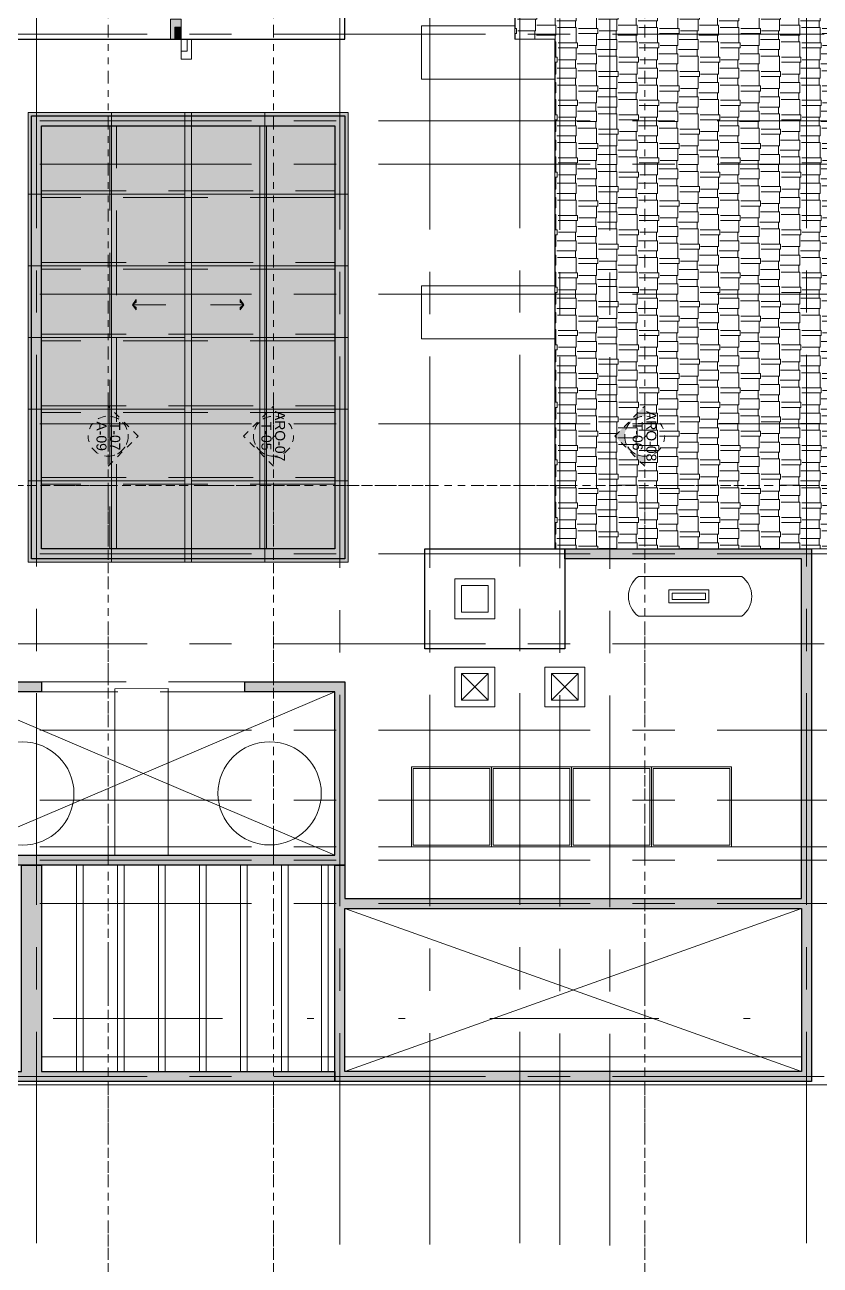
# Model space of a CAD drawing. Header units: metres. Extents: x -8.2 to 55.7, y -13.8 to 30.8.
# Drawn here: x 32.57 to 44.5, y -2.71 to 15.92 of the extents above; entities that cross this region are included whole.
import ezdxf
from ezdxf.enums import TextEntityAlignment as Align

# ---------------------------------------------------------------- set-up
doc = ezdxf.new("R2010")
doc.units = ezdxf.units.M
doc.header["$LTSCALE"] = 0.001
for name, pattern in [('CENTER', [50.8, 31.75, -6.35, 6.35, -6.35]), ('DIVIDEX2', [63.5, 25.4, -12.7, 0, -12.7, 0, -12.7]), ('HIDDENX2', [19.05, 12.7, -6.35])]:
    doc.linetypes.add(name, pattern=pattern)
doc.layers.get('0').update_dxf_attribs({"lineweight": 13, "true_color": 0x000000})
for name, color, linetype, lineweight, true_color in [('0 @ 0.075', 7, 'Continuous', 13, 0x000000), ('0 @ 0.125', 7, 'Continuous', 13, 0x000000), ('Jach-Anotaciones-Hatch-Lum100%', 7, 'Continuous', 13, 0x000000), ('Jach-Anotaciones-Hatch-Lum20%', 7, 'Continuous', 13, 0xcccccc), ('Jach-Anotaciones-Hatch-Lum30%', 7, 'Continuous', 13, 0xb3b3b3), ('Jach-Anotaciones-Hatch-Lum40%', 7, 'Continuous', 13, 0x999999), ('Jach-Anotaciones-Hatch-Lum50%', 9, 'Continuous', 13, 0x808080), ('Jach-Anotaciones-Hatch-Lum60%', 7, 'Continuous', 13, 0x666666), ('Jach-Anotaciones-Hatch-Lum70%', 7, 'Continuous', 13, 0x4d4d4d), ('Jach-Anotaciones-Hatch-Lum80%', 250, 'Continuous', 13, 0x333333), ('JACH-Anotaciones-Lineas-CORTE', 7, 'DIVIDEX2', 18, 0x000000), ('JACH-Anotaciones-Lineas-CORTE @ 0.05', 7, 'DIVIDEX2', 18, 0x000000), ('JACH-Anotaciones-Lineas-CORTE @ 0.075', 7, 'DIVIDEX2', 18, 0x000000), ('JACH-Anotaciones-Lineas-EJES', 7, 'CENTER', 18, 0x666666), ('Jach-Anotaciones-LineasDetalle0.18mm', 7, 'Continuous', 18, 0x000000), ('Jach-Anotaciones-LineasDetalle0.20mm', 7, 'Continuous', 20, 0x000000), ('JACH-Anotaciones-Textos-Lum100%', 7, 'Continuous', 13, 0x000000), ('JACH-Arq-Lineas-Piso', 7, 'Continuous', 13, 0x404040), ('JACH-Arq-Lineas-Proyeccion', 250, 'HIDDENX2', 9, 0x333333), ('JACH-Arq-Mobiliario01-', 7, 'Continuous', 9, 0x666666), ('JACH-Arq-Muros01-Carga', 7, 'Continuous', 25, 0x000000), ('JACH-Arq-Muros03Bajos', 7, 'Continuous', 13, 0x404040), ('JACH-Arq-Ventanas-BajasyPisoTecho', 7, 'Continuous', 13, 0x404040)]:
    doc.layers.add(name, color=color, linetype=linetype, lineweight=lineweight, true_color=true_color)
doc.styles.add('01c-Arial-JACH(3mm)', font='arial.ttf', dxfattribs={"height": 3})

# ---------------------------------------------------------------- blocks, each defined once
blk = doc.blocks.new('A$C8e7714e5')
at = {"lineweight": 0, "ltscale": 100}
blk.add_lwpolyline([(0.15, 0.075, -0.5), (0.15, 0.675), (1.7, 0.675, -0.5), (1.7, 0.075)], format="xyb", close=True, dxfattribs=at)
for points in [[(0.607, 0.275), (1.207, 0.275), (1.207, 0.475), (0.607, 0.475)], [(0.657, 0.325), (1.157, 0.325), (1.157, 0.425), (0.657, 0.425)]]:
    blk.add_lwpolyline(points, close=True, dxfattribs=at)
blk = doc.blocks.new('*U20')
at = {"lineweight": 0, "ltscale": 100}
h = blk.add_hatch(color=256, dxfattribs=at)
h.dxf.hatch_style = 1
h.paths.add_polyline_path([(0, 0), (0, -1.25), (2.4, -1.25), (2.4, 0)])
for points in [[(-2.4, 1.25), (-2.4, 0), (0, 0), (0, 1.25)], [(0, 0), (0, -1.25), (2.4, -1.25), (2.4, 0)]]:
    blk.add_lwpolyline(points, close=True, dxfattribs=at)
blk = doc.blocks.new('*U128')
at = {"layer": '0 @ 0.075', "xscale": -0.07500000000000002, "yscale": 0.07500000000000002, "zscale": 0.07500000000000002, "rotation": 269.9999999999965}
blk.add_blockref('*U20', (34.914, 15.7), dxfattribs=at)
at = {"layer": '0 @ 0.125', "xscale": -0.1250000000000001, "yscale": 0.1250000000000001, "zscale": 0.1250000000000001, "rotation": 269.9999999999965}
blk.add_blockref('*U20', (34.914, 15.7), dxfattribs=at)
blk = doc.blocks.new('A$C51db089b')
at = {"layer": 'Jach-Anotaciones-Hatch-Lum50%', "lineweight": 0, "ltscale": 100}
h = blk.add_hatch(color=256, dxfattribs=at)
h.dxf.hatch_style = 1
h.paths.add_polyline_path([(0, 0.078), (0.055, 0.117), (0.055, 0.155)])
h = blk.add_hatch(color=256, dxfattribs=at)
h.dxf.hatch_style = 1
h.paths.add_polyline_path([(0, 0.078), (0.055, 0.038), (0.055, 0)])
at = {"lineweight": 0, "ltscale": 100}
for points in [[(0, 0.078), (0.055, 0.117), (0.055, 0.155)], [(0, 0.078), (0.055, 0.038), (0.055, 0)]]:
    blk.add_lwpolyline(points, close=True, dxfattribs=at)
blk.add_lwpolyline([(0.5, 0.078), (0, 0.078)], dxfattribs=at)
blk = doc.blocks.new('A$C21fbf77b')
at = {"ltscale": 100, "xscale": -1}
blk.add_blockref('A$C51db089b', (0.5, 0), dxfattribs=at)
blk = doc.blocks.new('*U87')
at = {"linetype": 'DIVIDEX2', "lineweight": 0, "ltscale": 100}
blk.add_lwpolyline([(-772.5, 0), (50.69, 0)], dxfattribs=at)
at = {"lineweight": 0, "ltscale": 100, "style": '01c-Arial-JACH(3mm)'}
for tag, p in [('JACH-SECCIONMURO', (-778, 2.11)), ('NO.DEPLANO', (-778, -1.99))]:
    blk.add_attdef(tag, text='', height=3, dxfattribs=at).set_placement(p, align=Align.MIDDLE_CENTER)
blk = doc.blocks.new('*U136')
at = {"layer": 'JACH-Anotaciones-Lineas-CORTE @ 0.05', "xscale": 0.05, "yscale": 0.05, "zscale": 0.05}
blk.add_blockref('*U87', (50.94, 9), dxfattribs=at)
at = {"layer": 'JACH-Anotaciones-Lineas-CORTE @ 0.075', "xscale": 0.075, "yscale": 0.075, "zscale": 0.075}
blk.add_blockref('*U87', (50.94, 9), dxfattribs=at)
blk = doc.blocks.new('*U93')
at = {"lineweight": 0, "ltscale": 100}
h = blk.add_hatch(color=256, dxfattribs=at)
h.dxf.hatch_style = 1
h.paths.add_polyline_path([(-815.98, 9), (-824.98, 0), (-821.98, 0, -1), (-809.98, 0), (-806.98, 0)])
at = {"lineweight": 0}
blk.add_lwpolyline([(-815.98, 9), (-824.98, 0), (-821.98, 0, -1), (-809.98, 0), (-806.98, 0), (-815.98, 9)], format="xyb", close=True, dxfattribs=at)
at = {"lineweight": 0, "ltscale": 100}
blk.add_lwpolyline([(-821.98, 0), (-809.98, 0)], dxfattribs=at)
at = {"linetype": 'DIVIDEX2', "lineweight": 0, "ltscale": 100}
blk.add_lwpolyline([(-810.48, 0), (-344.58, 0)], dxfattribs=at)
at = {"lineweight": 0, "ltscale": 100}
blk.add_circle((-815.98, 0), 6, dxfattribs=at)
at = {"lineweight": 0, "ltscale": 100, "style": '01c-Arial-JACH(3mm)'}
for tag, p in [('JACH-SECCIONMURO', (-815.98, 2.11)), ('NO.DEPLANO', (-815.98, -1.99))]:
    blk.add_attdef(tag, text='', height=3, dxfattribs=at).set_placement(p, align=Align.MIDDLE_CENTER)
blk = doc.blocks.new('*U139')
at = {"layer": 'JACH-Anotaciones-Lineas-CORTE @ 0.05'}
ref = blk.add_blockref('*U93', (36.302, -31.058), dxfattribs=dict(at, xscale=-0.05, yscale=0.05, zscale=0.05, rotation=90))
ref.add_attrib('NO.DEPLANO', 'ARQ-07', dxfattribs={"layer": '0', "lineweight": 0, "ltscale": 100, "height": 0.15, "rotation": 270, "style": '01c-Arial-JACH(3mm)'}).set_placement((36.401, 9.741), align=Align.MIDDLE_CENTER)
ref.add_attrib('JACH-SECCIONMURO', 'T-05', dxfattribs={"layer": '0', "lineweight": 0, "ltscale": 100, "height": 0.15, "rotation": 270, "style": '01c-Arial-JACH(3mm)'}).set_placement((36.196, 9.741), align=Align.MIDDLE_CENTER)
at = {"layer": 'JACH-Anotaciones-Lineas-CORTE @ 0.075', "xscale": -0.075, "yscale": 0.075, "zscale": 0.075, "rotation": 90}
blk.add_blockref('*U93', (36.302, -31.058), dxfattribs=at)
blk = doc.blocks.new('*U96')
at = {"lineweight": 0, "ltscale": 100}
h = blk.add_hatch(color=256, dxfattribs=at)
h.dxf.hatch_style = 1
h.paths.add_polyline_path([(-815.98, 9), (-824.98, 0), (-821.98, 0, -1), (-809.98, 0), (-806.98, 0)])
at = {"lineweight": 0}
blk.add_lwpolyline([(-815.98, 9), (-824.98, 0), (-821.98, 0, -1), (-809.98, 0), (-806.98, 0), (-815.98, 9)], format="xyb", close=True, dxfattribs=at)
at = {"lineweight": 0, "ltscale": 100}
blk.add_lwpolyline([(-821.98, 0), (-809.98, 0)], dxfattribs=at)
at = {"linetype": 'DIVIDEX2', "lineweight": 0, "ltscale": 100}
blk.add_lwpolyline([(-810.48, 0), (-344.58, 0)], dxfattribs=at)
at = {"lineweight": 0, "ltscale": 100}
blk.add_circle((-815.98, 0), 6, dxfattribs=at)
at = {"lineweight": 0, "ltscale": 100, "style": '01c-Arial-JACH(3mm)'}
for tag, p in [('JACH-SECCIONMURO', (-815.98, 2.11)), ('NO.DEPLANO', (-815.98, -1.99))]:
    blk.add_attdef(tag, text='', height=3, dxfattribs=at).set_placement(p, align=Align.MIDDLE_CENTER)
blk = doc.blocks.new('*U142')
at = {"layer": 'JACH-Anotaciones-Lineas-CORTE @ 0.05'}
ref = blk.add_blockref('*U96', (41.871, -31.058), dxfattribs=dict(at, xscale=-0.05, yscale=0.05, zscale=0.05, rotation=90))
ref.add_attrib('NO.DEPLANO', 'ARQ-08', dxfattribs={"layer": '0', "lineweight": 0, "ltscale": 100, "height": 0.15, "rotation": 270, "style": '01c-Arial-JACH(3mm)'}).set_placement((41.971, 9.741), align=Align.MIDDLE_CENTER)
ref.add_attrib('JACH-SECCIONMURO', 'T-06', dxfattribs={"layer": '0', "lineweight": 0, "ltscale": 100, "height": 0.15, "rotation": 270, "style": '01c-Arial-JACH(3mm)'}).set_placement((41.765, 9.741), align=Align.MIDDLE_CENTER)
at = {"layer": 'JACH-Anotaciones-Lineas-CORTE @ 0.075', "xscale": -0.075, "yscale": 0.075, "zscale": 0.075, "rotation": 90}
blk.add_blockref('*U96', (41.871, -31.058), dxfattribs=at)
blk = doc.blocks.new('*U92')
at = {"lineweight": 0, "ltscale": 100}
h = blk.add_hatch(color=256, dxfattribs=at)
h.dxf.hatch_style = 1
h.paths.add_polyline_path([(-815.98, 9), (-824.98, 0), (-821.98, 0, -1), (-809.98, 0), (-806.98, 0)])
at = {"lineweight": 0}
blk.add_lwpolyline([(-815.98, 9), (-824.98, 0), (-821.98, 0, -1), (-809.98, 0), (-806.98, 0), (-815.98, 9)], format="xyb", close=True, dxfattribs=at)
at = {"lineweight": 0, "ltscale": 100}
blk.add_lwpolyline([(-821.98, 0), (-809.98, 0)], dxfattribs=at)
at = {"linetype": 'DIVIDEX2', "lineweight": 0, "ltscale": 100}
blk.add_lwpolyline([(-810.48, 0), (-344.58, 0)], dxfattribs=at)
at = {"lineweight": 0, "ltscale": 100}
blk.add_circle((-815.98, 0), 6, dxfattribs=at)
at = {"lineweight": 0, "ltscale": 100, "style": '01c-Arial-JACH(3mm)'}
for tag, p in [('JACH-SECCIONMURO', (-815.98, 2.11)), ('NO.DEPLANO', (-815.98, -1.99))]:
    blk.add_attdef(tag, text='', height=3, dxfattribs=at).set_placement(p, align=Align.MIDDLE_CENTER)
blk = doc.blocks.new('*U145')
at = {"layer": 'JACH-Anotaciones-Lineas-CORTE @ 0.05', "xscale": 0.05, "yscale": 0.05, "zscale": 0.05, "rotation": 270}
blk.add_blockref('*U92', (33.821, -31.058), dxfattribs=at).add_auto_attribs({'NO.DEPLANO': 'A-09', 'JACH-SECCIONMURO': 'T-07'})
at = {"layer": 'JACH-Anotaciones-Lineas-CORTE @ 0.075', "xscale": 0.075, "yscale": 0.075, "zscale": 0.075, "rotation": 270}
blk.add_blockref('*U92', (33.821, -31.058), dxfattribs=at)

msp = doc.modelspace()

# ---------------------------------------------------------------- hatches: boundary and pattern name
at = {"layer": 'Jach-Anotaciones-Hatch-Lum20%', "ltscale": 100}
h = msp.add_hatch(color=256, dxfattribs=at)
h.dxf.hatch_style = 1
h.paths.add_polyline_path([(33.87, 14.6), (32.621, 14.6), (32.621, 13.372), (33.87, 13.372)])
h = msp.add_hatch(color=256, dxfattribs=at)
h.dxf.hatch_style = 1
h.paths.add_polyline_path([(36.173, 14.6), (37.422, 14.6), (37.422, 13.372), (36.173, 13.372)])
h = msp.add_hatch(color=256, dxfattribs=at)
h.dxf.hatch_style = 1
h.paths.add_polyline_path([(33.87, 13.372), (32.621, 13.372), (32.621, 12.297), (33.87, 12.297)])
h = msp.add_hatch(color=256, dxfattribs=at)
h.dxf.hatch_style = 1
h.paths.add_polyline_path([(36.173, 13.372), (37.422, 13.372), (37.422, 12.297), (36.173, 12.297)])
h = msp.add_hatch(color=256, dxfattribs=at)
h.dxf.hatch_style = 1
h.paths.add_polyline_path([(33.87, 12.297), (32.621, 12.297), (32.621, 11.222), (33.87, 11.222)])
h = msp.add_hatch(color=256, dxfattribs=at)
h.dxf.hatch_style = 1
h.paths.add_polyline_path([(36.173, 12.297), (37.422, 12.297), (37.422, 11.222), (36.173, 11.222)])
h = msp.add_hatch(color=256, dxfattribs=at)
h.dxf.hatch_style = 1
h.paths.add_polyline_path([(33.87, 11.222), (32.621, 11.222), (32.621, 10.147), (33.87, 10.147)])
h = msp.add_hatch(color=256, dxfattribs=at)
h.dxf.hatch_style = 1
h.paths.add_polyline_path([(36.173, 11.222), (37.422, 11.222), (37.422, 10.147), (36.173, 10.147)])
h = msp.add_hatch(color=256, dxfattribs=at)
h.dxf.hatch_style = 1
h.paths.add_polyline_path([(33.87, 10.147), (32.621, 10.147), (32.621, 9.071), (33.87, 9.071)])
h = msp.add_hatch(color=256, dxfattribs=at)
h.dxf.hatch_style = 1
h.paths.add_polyline_path([(36.173, 10.147), (37.422, 10.147), (37.422, 9.071), (36.173, 9.071)])
h = msp.add_hatch(color=256, dxfattribs=at)
h.dxf.hatch_style = 1
h.paths.add_polyline_path([(33.87, 9.071), (32.621, 9.071), (32.621, 7.85), (33.87, 7.85)])
h = msp.add_hatch(color=256, dxfattribs=at)
h.dxf.hatch_style = 1
h.paths.add_polyline_path([(36.173, 9.071), (37.422, 9.071), (37.422, 7.85), (36.173, 7.85)])
at = {"layer": 'Jach-Anotaciones-Hatch-Lum30%', "ltscale": 100}
h = msp.add_hatch(color=256, dxfattribs=at)
h.dxf.hatch_style = 1
h.paths.add_polyline_path([(34.971, 14.6), (33.87, 14.6), (33.87, 13.372), (34.971, 13.372)])
h = msp.add_hatch(color=256, dxfattribs=at)
h.dxf.hatch_style = 1
h.paths.add_polyline_path([(35.071, 14.6), (36.173, 14.6), (36.173, 13.372), (35.071, 13.372)])
h = msp.add_hatch(color=256, dxfattribs=at)
h.dxf.hatch_style = 1
h.paths.add_polyline_path([(34.971, 13.372), (33.87, 13.372), (33.871, 12.297), (34.971, 12.297)])
h = msp.add_hatch(color=256, dxfattribs=at)
h.dxf.hatch_style = 1
h.paths.add_polyline_path([(35.071, 13.372), (36.173, 13.372), (36.172, 12.297), (35.071, 12.297)])
h = msp.add_hatch(color=256, dxfattribs=at)
h.dxf.hatch_style = 1
h.paths.add_polyline_path([(34.971, 12.297), (33.87, 12.297), (33.871, 11.222), (34.971, 11.222)])
h = msp.add_hatch(color=256, dxfattribs=at)
h.dxf.hatch_style = 1
h.paths.add_polyline_path([(35.071, 12.297), (36.173, 12.297), (36.172, 11.222), (35.071, 11.222)])
h = msp.add_hatch(color=256, dxfattribs=at)
h.dxf.hatch_style = 1
h.paths.add_polyline_path([(34.971, 11.222), (33.87, 11.222), (33.871, 10.147), (34.971, 10.147)])
h = msp.add_hatch(color=256, dxfattribs=at)
h.dxf.hatch_style = 1
h.paths.add_polyline_path([(35.071, 11.222), (36.173, 11.222), (36.172, 10.147), (35.071, 10.147)])
h = msp.add_hatch(color=256, dxfattribs=at)
h.dxf.hatch_style = 1
h.paths.add_polyline_path([(34.971, 10.147), (33.87, 10.147), (33.871, 9.072), (34.971, 9.072)])
h = msp.add_hatch(color=256, dxfattribs=at)
h.dxf.hatch_style = 1
h.paths.add_polyline_path([(35.071, 10.147), (36.173, 10.147), (36.172, 9.072), (35.071, 9.072)])
h = msp.add_hatch(color=256, dxfattribs=at)
h.dxf.hatch_style = 1
h.paths.add_polyline_path([(34.971, 9.072), (33.87, 9.072), (33.871, 7.85), (34.971, 7.85)])
h = msp.add_hatch(color=256, dxfattribs=at)
h.dxf.hatch_style = 1
h.paths.add_polyline_path([(35.071, 9.072), (36.173, 9.072), (36.172, 7.85), (35.071, 7.85)])
at = {"layer": 'Jach-Anotaciones-Hatch-Lum40%', "ltscale": 100}
msp.add_hatch(color=256, dxfattribs=at).paths.add_polyline_path([(32.821, 0.2), (37.221, 0.2), (37.221, 0.05), (24.661, 0.05), (24.661, 3.3), (24.861, 3.3), (24.861, 0.2), (32.521, 0.2), (32.521, 3.3), (32.821, 3.3)])
at = {"layer": 'Jach-Anotaciones-Hatch-Lum60%', "ltscale": 100}
h = msp.add_hatch(color=256, dxfattribs=at)
h.paths.add_polyline_path([(32.671, 14.55), (37.371, 14.55), (37.371, 7.9), (32.671, 7.9)])
h.paths.add_polyline_path([(32.821, 14.4), (37.221, 14.4), (37.221, 8.05), (32.821, 8.05)], flags=16)
h = msp.add_hatch(color=256, dxfattribs=at)
h.paths.add_polyline_path([(44.221, 2.8), (44.221, 7.9), (40.671, 7.9), (40.671, 8.05), (44.371, 8.05), (44.371, 0.05), (37.221, 0.05), (37.221, 3.3), (37.371, 3.3), (37.371, 2.8)])
h.paths.add_polyline_path([(44.221, 2.65), (44.221, 0.2), (37.371, 0.2), (37.371, 2.65)], flags=16)
at = {"layer": 'Jach-Anotaciones-Hatch-Lum70%', "ltscale": 100}
h = msp.add_hatch(color=256, dxfattribs=at)
h.dxf.hatch_style = 1
h.paths.add_polyline_path([(34.971, 14.6), (35.071, 14.6), (35.071, 7.85), (34.971, 7.85)])
at = {"layer": 'Jach-Anotaciones-Hatch-Lum80%', "ltscale": 100}
h = msp.add_hatch(dxfattribs=at)
h.set_pattern_fill('AR-RSHKE', color=256, scale=0.001, angle=90)
h.paths.add_polyline_path([(44.221, 21.45), (39.921, 21.466), (39.921, 20.45), (39.921, 19.1), (39.921, 15.7), (40.521, 15.7), (40.521, 8.05), (45.171, 8.05), (45.171, 19.1), (45.171, 21.447)])
edge = h.paths.add_edge_path(flags=16)
edge.add_line((44.221, 21.3), (44.221, 19.25))
edge.add_line((44.221, 19.25), (40.071, 19.25))
edge.add_line((40.071, 19.25), (40.071, 20.45))
edge.add_line((40.071, 20.45), (40.071, 21.315))
edge.add_line((40.071, 21.315), (44.221, 21.3))
h = msp.add_hatch(color=256, dxfattribs=at)
h.dxf.hatch_style = 1
h.paths.add_polyline_path([(35.871, 6.05), (37.371, 6.05), (37.371, 3.3), (31.321, 3.3), (31.321, 6.05), (32.821, 6.05), (32.821, 5.9), (31.471, 5.9), (31.471, 3.45), (37.221, 3.45), (37.221, 5.9), (35.871, 5.9)])

# ---------------------------------------------------------------- linework, layer by layer
at = {"layer": 'Jach-Anotaciones-Hatch-Lum100%', "ltscale": 100}
msp.add_lwpolyline([(44.221, 21.45), (39.921, 21.466), (39.921, 20.45), (39.921, 19.1), (39.921, 15.7), (40.521, 15.7), (40.521, 8.05), (45.171, 8.05), (45.171, 19.1), (45.171, 21.447)], close=True, dxfattribs=at)
at = {"layer": 'JACH-Anotaciones-Lineas-CORTE', "ltscale": 100}
msp.add_lwpolyline([(-6.735, 2.2), (6.795, 2.2), (6.795, 1), (55.603, 1)], dxfattribs=at)
at = {"layer": 'JACH-Anotaciones-Lineas-EJES', "ltscale": 100}
for points in [[(32.746, -2.375), (32.746, 25.915)], [(37.296, -2.396), (37.296, 25.895)], [(38.646, -2.396), (38.646, 25.895)], [(39.996, -2.375), (39.996, 25.89)], [(40.596, -2.402), (40.596, 25.888)], [(41.346, -2.409), (41.346, 25.882)], [(44.296, -2.375), (44.296, 25.875)], [(-4.331, 15.775), (52.147, 15.775)], [(22.636, 14.475), (52.147, 14.475)], [(22.636, 13.825), (52.147, 13.825)], [(22.636, 11.875), (52.147, 11.875)], [(22.636, 9.925), (52.147, 9.925)], [(22.636, 7.975), (52.147, 7.975)], [(-4.331, 6.625), (52.147, 6.625)], [(22.636, 5.325), (52.147, 5.325)], [(22.636, 4.275), (52.147, 4.275)], [(22.636, 3.575), (52.147, 3.575)], [(22.636, 3.375), (52.147, 3.375)], [(22.636, 2.725), (52.147, 2.725)], [(-4.331, 0.125), (52.147, 0.125)]]:
    msp.add_lwpolyline(points, dxfattribs=at)
at = {"layer": 'Jach-Anotaciones-LineasDetalle0.18mm', "ltscale": 100}
for points in [[(33.87, 14.6), (32.621, 14.6), (32.621, 13.372), (33.87, 13.372)], [(34.971, 14.6), (33.87, 14.6), (33.87, 13.372), (34.971, 13.372)], [(34.971, 14.6), (35.071, 14.6), (35.071, 7.85), (34.971, 7.85)], [(35.071, 14.6), (36.173, 14.6), (36.173, 13.372), (35.071, 13.372)], [(36.173, 14.6), (37.422, 14.6), (37.422, 13.372), (36.173, 13.372)], [(33.87, 13.372), (32.621, 13.372), (32.621, 12.297), (33.87, 12.297)], [(34.971, 13.372), (33.87, 13.372), (33.871, 12.297), (34.971, 12.297)], [(35.071, 13.372), (36.173, 13.372), (36.172, 12.297), (35.071, 12.297)], [(36.173, 13.372), (37.422, 13.372), (37.422, 12.297), (36.173, 12.297)], [(33.87, 12.297), (32.621, 12.297), (32.621, 11.222), (33.87, 11.222)], [(34.971, 12.297), (33.87, 12.297), (33.871, 11.222), (34.971, 11.222)], [(35.071, 12.297), (36.173, 12.297), (36.172, 11.222), (35.071, 11.222)], [(36.173, 12.297), (37.422, 12.297), (37.422, 11.222), (36.173, 11.222)], [(33.87, 11.222), (32.621, 11.222), (32.621, 10.147), (33.87, 10.147)], [(34.971, 11.222), (33.87, 11.222), (33.871, 10.147), (34.971, 10.147)], [(35.071, 11.222), (36.173, 11.222), (36.172, 10.147), (35.071, 10.147)], [(36.173, 11.222), (37.422, 11.222), (37.422, 10.147), (36.173, 10.147)], [(33.87, 10.147), (32.621, 10.147), (32.621, 9.071), (33.87, 9.071)], [(34.971, 10.147), (33.87, 10.147), (33.871, 9.072), (34.971, 9.072)], [(35.071, 10.147), (36.173, 10.147), (36.172, 9.072), (35.071, 9.072)], [(36.173, 10.147), (37.422, 10.147), (37.422, 9.071), (36.173, 9.071)], [(33.87, 9.071), (32.621, 9.071), (32.621, 7.85), (33.87, 7.85)], [(34.971, 9.072), (33.87, 9.072), (33.871, 7.85), (34.971, 7.85)], [(35.071, 9.072), (36.173, 9.072), (36.172, 7.85), (35.071, 7.85)], [(36.173, 9.071), (37.422, 9.071), (37.422, 7.85), (36.173, 7.85)]]:
    msp.add_lwpolyline(points, close=True, dxfattribs=at)
at = {"layer": 'Jach-Anotaciones-LineasDetalle0.20mm', "color": 18, "ltscale": 100, "true_color": 0x000000}
for points in [[(33.87, 14.6), (34.971, 14.6), (34.971, 7.85), (33.87, 7.85)], [(36.173, 7.85), (35.071, 7.85), (35.071, 14.6), (36.173, 14.6)]]:
    msp.add_lwpolyline(points, close=True, dxfattribs=at)
at = {"layer": 'JACH-Arq-Lineas-Piso'}
msp.add_lwpolyline([(0.085, 21.654), (44.72, 21.499), (44.671, 0), (0, 0)], close=True, dxfattribs=at)
at = {"layer": 'JACH-Arq-Lineas-Piso', "ltscale": 100}
for points in [[(32.821, 0.422), (32.821, 0.202), (37.221, 0.2), (37.221, 0.42)], [(37.371, 0.422), (37.371, 0.202), (44.221, 0.2), (44.221, 0.42)]]:
    msp.add_lwpolyline(points, close=True, dxfattribs=at)
at = {"layer": 'JACH-Arq-Lineas-Proyeccion', "linetype": 'Continuous', "ltscale": 100}
for points in [[(39.921, 15.9), (38.521, 15.9), (38.521, 15.1), (40.521, 15.1)], [(40.521, 12), (38.521, 12), (38.521, 11.2), (40.521, 11.2)], [(39.121, 6.175), (39.521, 5.775)], [(39.521, 6.175), (39.121, 5.775)], [(40.471, 6.175), (40.871, 5.775)], [(40.871, 6.175), (40.471, 5.775)], [(31.471, 3.45), (37.221, 5.9)], [(31.471, 5.9), (37.221, 3.45)], [(37.371, 2.65), (44.221, 0.2)], [(44.221, 2.65), (37.371, 0.2)]]:
    msp.add_lwpolyline(points, dxfattribs=at)
at = {"layer": 'JACH-Arq-Lineas-Proyeccion', "color": 250, "ltscale": 100, "true_color": 0x333333}
for points in [[(32.671, 14.55), (37.371, 14.55), (37.371, 7.9), (32.671, 7.9)], [(32.821, 14.4), (37.221, 14.4), (37.221, 8.05), (32.821, 8.05)], [(33.846, 8.05), (33.946, 8.05), (33.946, 14.399), (33.846, 14.399)], [(36.197, 8.05), (36.097, 8.05), (36.097, 14.399), (36.197, 14.399)], [(32.821, 13.422), (37.221, 13.422), (37.221, 13.322), (32.821, 13.322)], [(32.821, 12.347), (37.221, 12.347), (37.221, 12.247), (32.821, 12.247)], [(32.821, 11.272), (37.221, 11.272), (37.221, 11.172), (32.821, 11.172)], [(32.821, 10.197), (37.221, 10.197), (37.221, 10.097), (32.821, 10.097)], [(32.821, 9.122), (37.221, 9.122), (37.221, 9.022), (32.821, 9.022)]]:
    msp.add_lwpolyline(points, close=True, dxfattribs=at)
at = {"layer": 'JACH-Arq-Lineas-Proyeccion', "color": 8, "ltscale": 100, "true_color": 0x808080}
for points in [[(33.846, 8.05), (33.946, 8.05), (33.946, 14.399), (33.846, 14.399)], [(34.971, 8.05), (35.071, 8.05), (35.071, 14.399), (34.971, 14.399)], [(34.971, 8.05), (35.071, 8.05), (35.071, 14.399), (34.971, 14.399)], [(36.097, 8.05), (36.197, 8.05), (36.197, 14.399), (36.097, 14.399)], [(36.097, 8.05), (36.197, 8.05), (36.197, 14.399), (36.097, 14.399)], [(32.821, 13.422), (37.221, 13.422), (37.221, 13.322), (32.821, 13.322)], [(32.821, 12.347), (37.221, 12.347), (37.221, 12.247), (32.821, 12.247)], [(32.821, 11.272), (37.221, 11.272), (37.221, 11.172), (32.821, 11.172)], [(32.821, 10.197), (37.221, 10.197), (37.221, 10.097), (32.821, 10.097)], [(32.821, 9.122), (37.221, 9.122), (37.221, 9.022), (32.821, 9.022)]]:
    msp.add_lwpolyline(points, close=True, dxfattribs=at)
at = {"layer": 'JACH-Arq-Lineas-Proyeccion', "ltscale": 100}
for points in [[(39.121, 6.175), (39.521, 5.775)], [(39.521, 6.175), (39.121, 5.775)], [(40.471, 6.175), (40.871, 5.775)], [(40.871, 6.175), (40.471, 5.775)]]:
    msp.add_lwpolyline(points, dxfattribs=at)
msp.add_lwpolyline([(32.821, 6.05), (35.871, 6.05), (35.871, 5.9), (32.821, 5.9)], close=True, dxfattribs=at)
at = {"layer": 'JACH-Arq-Lineas-Proyeccion', "linetype": 'Continuous', "ltscale": 100}
msp.add_lwpolyline([(33.921, 5.949), (34.721, 5.95), (34.721, 3.45), (33.921, 3.449)], close=True, dxfattribs=at)
at = {"layer": 'JACH-Arq-Lineas-Proyeccion', "linetype": 'Continuous', "lineweight": 0, "ltscale": 100}
for points in [[(33.346, 3.3), (33.446, 3.3), (33.446, 0.201), (33.346, 0.201)], [(33.961, 3.3), (34.061, 3.3), (34.061, 0.201), (33.961, 0.201)], [(34.576, 3.3), (34.676, 3.3), (34.676, 0.201), (34.576, 0.201)], [(35.191, 3.3), (35.291, 3.3), (35.291, 0.201), (35.191, 0.201)], [(35.806, 3.3), (35.906, 3.3), (35.906, 0.201), (35.806, 0.201)], [(36.421, 3.3), (36.521, 3.3), (36.521, 0.201), (36.421, 0.201)], [(37.021, 3.3), (37.121, 3.3), (37.121, 0.2), (37.021, 0.2)]]:
    msp.add_lwpolyline(points, close=True, dxfattribs=at)
at = {"layer": 'JACH-Arq-Mobiliario01-', "ltscale": 100}
for points in [[(38.371, 3.575), (39.571, 3.575), (39.571, 4.775), (38.371, 4.775)], [(38.396, 3.6), (39.546, 3.6), (39.546, 4.75), (38.396, 4.75)], [(39.571, 3.575), (40.771, 3.575), (40.771, 4.775), (39.571, 4.775)], [(39.596, 3.6), (40.746, 3.6), (40.746, 4.75), (39.596, 4.75)], [(40.771, 3.575), (41.971, 3.575), (41.971, 4.775), (40.771, 4.775)], [(40.796, 3.6), (41.946, 3.6), (41.946, 4.75), (40.796, 4.75)], [(41.971, 3.575), (43.171, 3.575), (43.171, 4.775), (41.971, 4.775)], [(41.996, 3.6), (43.146, 3.6), (43.146, 4.75), (41.996, 4.75)]]:
    msp.add_lwpolyline(points, close=True, dxfattribs=at)
for centre in [(32.533, 4.375), (36.244, 4.378)]:
    msp.add_circle(centre, 0.775, dxfattribs=at)
at = {"layer": 'JACH-Arq-Muros01-Carga', "ltscale": 100}
for points in [[(37.371, 15.7), (37.371, 20.45)], [(29.521, 15.7), (37.371, 15.7)]]:
    msp.add_lwpolyline(points, dxfattribs=at)
for points in [[(32.671, 14.55), (37.371, 14.55), (37.371, 7.9), (32.671, 7.9)], [(32.821, 14.4), (37.221, 14.4), (37.221, 8.05), (32.821, 8.05)], [(44.221, 2.8), (44.221, 7.9), (40.671, 7.9), (40.671, 8.05), (44.371, 8.05), (44.371, 0.05), (37.221, 0.05), (37.221, 3.3), (37.371, 3.3), (37.371, 2.8)], [(38.571, 8.05), (40.671, 8.05), (40.671, 6.55), (38.571, 6.55)], [(35.871, 6.05), (37.371, 6.05), (37.371, 3.3), (31.321, 3.3), (31.321, 6.05), (32.821, 6.05), (32.821, 5.9), (31.471, 5.9), (31.471, 3.45), (37.221, 3.45), (37.221, 5.9), (35.871, 5.9)], [(32.821, 0.2), (37.221, 0.2), (37.221, 0.05), (24.661, 0.05), (24.661, 3.3), (24.861, 3.3), (24.861, 0.2), (32.521, 0.2), (32.521, 3.3), (32.821, 3.3)], [(44.221, 2.65), (44.221, 0.2), (37.371, 0.2), (37.371, 2.65)]]:
    msp.add_lwpolyline(points, close=True, dxfattribs=at)
at = {"layer": 'JACH-Arq-Muros03Bajos', "ltscale": 100}
for points in [[(39.021, 7), (39.621, 7), (39.621, 7.6), (39.021, 7.6)], [(39.121, 7.1), (39.521, 7.1), (39.521, 7.5), (39.121, 7.5)], [(39.021, 5.675), (39.621, 5.675), (39.621, 6.275), (39.021, 6.275)], [(39.121, 5.775), (39.521, 5.775), (39.521, 6.175), (39.121, 6.175)], [(40.371, 5.675), (40.971, 5.675), (40.971, 6.275), (40.371, 6.275)], [(40.471, 5.775), (40.871, 5.775), (40.871, 6.175), (40.471, 6.175)]]:
    msp.add_lwpolyline(points, close=True, dxfattribs=at)
at = {"layer": 'JACH-Arq-Ventanas-BajasyPisoTecho', "ltscale": 100}
msp.add_lwpolyline([(32.621, 14.6), (37.421, 14.6), (37.421, 7.85), (32.621, 7.85)], close=True, dxfattribs=at)

# ---------------------------------------------------------------- block references
msp.add_blockref('*U128', (0, 0))
at = {"layer": 'JACH-Anotaciones-Lineas-CORTE'}
for name in ['*U145', '*U139', '*U142', '*U136']:
    msp.add_blockref(name, (0, 0), dxfattribs=at)
at = {"layer": 'JACH-Anotaciones-Textos-Lum100%', "ltscale": 100, "xscale": -1}
msp.add_blockref('A$C21fbf77b', (34.687, 11.637), dxfattribs=at)
at = {"layer": 'JACH-Anotaciones-Textos-Lum100%', "ltscale": 100}
msp.add_blockref('A$C21fbf77b', (35.355, 11.637), dxfattribs=at)
at = {"layer": 'JACH-Arq-Mobiliario01-', "ltscale": 100}
msp.add_blockref('A$C8e7714e5', (41.627, 6.961), dxfattribs=at)

doc.saveas('drawing.dxf')
